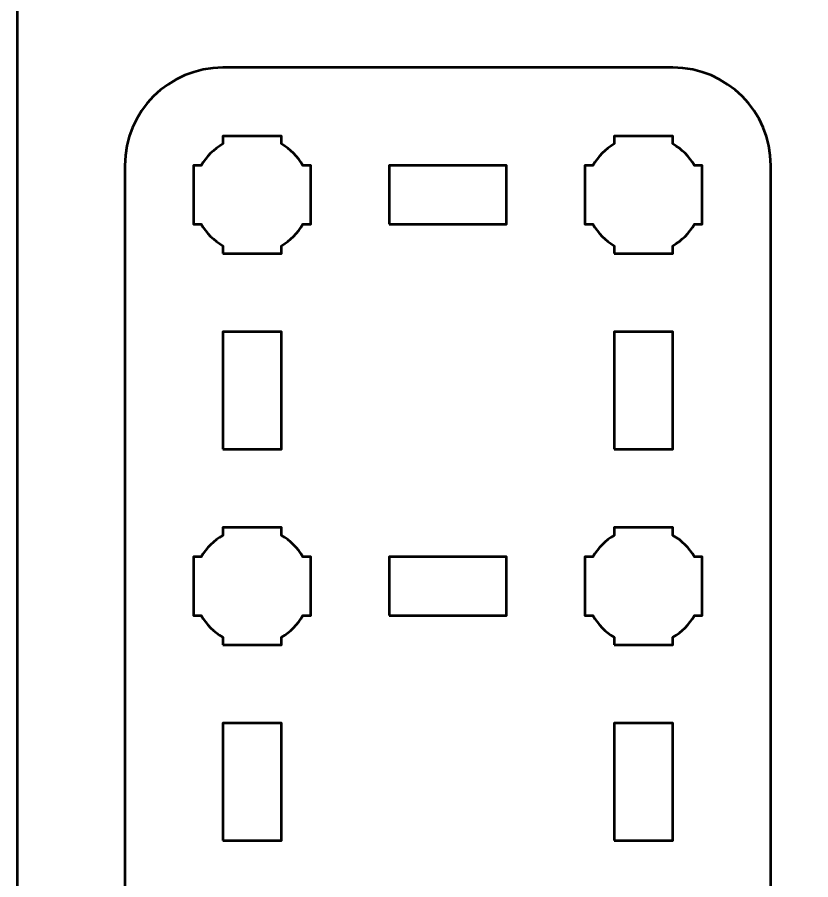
# Model space of a CAD drawing. Header units: centimetres. Extents: x -21 to 0, y -29.7 to 0.
# Drawn here: x -21 to -16.946, y -17.25 to -12.843 of the extents above; entities that cross this region are included whole.
import ezdxf

# ---------------------------------------------------------------- set-up
doc = ezdxf.new("R2010")
doc.units = ezdxf.units.CM
doc.header["$MEASUREMENT"] = 0
doc.layers.add('Layer 1', color=7, linetype='Continuous')

msp = doc.modelspace()

# ---------------------------------------------------------------- linework, layer by layer
at = {"layer": 'Layer 1', "color": 1, "lineweight": 53}
msp.add_open_spline([(-21.00003, -29.19995), (-21.00003, -29.19995), (-21.00003, -8.29992), (-21.00003, -8.29992), (-21.00003, -8.29992), (-21.00003, -8.21709), (-20.93286, -8.14992), (-20.85003, -8.14992), (-20.85003, -8.14992), (-20.7672, -8.14992), (-20.70003, -8.08275), (-20.70003, -7.99992), (-20.70003, -7.99992), (-20.70003, -7.91709), (-20.7672, -7.84992), (-20.85003, -7.84992), (-20.85003, -7.84992), (-20.93286, -7.84992), (-21.00003, -7.78275), (-21.00003, -7.69992), (-21.00003, -7.69992), (-21.00003, -7.61709), (-20.93286, -7.54992), (-20.85003, -7.54992), (-20.85003, -7.54992), (-20.7672, -7.54992), (-20.70003, -7.48275), (-20.70003, -7.39992), (-20.70003, -7.39992), (-20.70003, -7.31709), (-20.7672, -7.24992), (-20.85003, -7.24992), (-20.85003, -7.24992), (-20.93286, -7.24992), (-21.00003, -7.18275), (-21.00003, -7.09992), (-21.00003, -7.09992), (-21.00003, -7.01709), (-20.93286, -6.94992), (-20.85003, -6.94992), (-20.85003, -6.94992), (-20.7672, -6.94992), (-20.70003, -6.88275), (-20.70003, -6.79992), (-20.70003, -6.79992), (-20.70003, -6.71709), (-20.7672, -6.64992), (-20.85003, -6.64992), (-20.85003, -6.64992), (-20.93286, -6.64992), (-21.00003, -6.58275), (-21.00003, -6.49992), (-21.00003, -6.49992), (-21.00003, -6.41709), (-20.93286, -6.34992), (-20.85003, -6.34992), (-20.85003, -6.34992), (-20.7672, -6.34992), (-20.70003, -6.28275), (-20.70003, -6.19992), (-20.70003, -6.19992), (-20.70003, -6.11709), (-20.7672, -6.04992), (-20.85003, -6.04992), (-20.85003, -6.04992), (-20.93286, -6.04992), (-21.00003, -5.98275), (-21.00003, -5.89992), (-21.00003, -5.89992), (-21.00003, -5.81709), (-20.93286, -5.74992), (-20.85003, -5.74992), (-20.85003, -5.74992), (-20.7672, -5.74992), (-20.70003, -5.68275), (-20.70003, -5.59992), (-20.70003, -5.59992), (-20.70003, -5.51709), (-20.7672, -5.44992), (-20.85003, -5.44992), (-20.85003, -5.44992), (-20.93286, -5.44992), (-21.00003, -5.38275), (-21.00003, -5.29992), (-21.00003, -5.29992), (-21.00003, -5.21709), (-20.93286, -5.14992), (-20.85003, -5.14992), (-20.85003, -5.14992), (-20.7672, -5.14992), (-20.70003, -5.08275), (-20.70003, -4.99992), (-20.70003, -4.99992), (-20.70003, -4.91709), (-20.7672, -4.84992), (-20.85003, -4.84992), (-20.85003, -4.84992), (-20.93286, -4.84992), (-21.00003, -4.78275), (-21.00003, -4.69992), (-21.00003, -4.69992), (-21.00003, -4.61709), (-20.93286, -4.54992), (-20.85003, -4.54992), (-20.85003, -4.54992), (-20.7672, -4.54992), (-20.70003, -4.48275), (-20.70003, -4.39992), (-20.70003, -4.39992), (-20.70003, -4.31709), (-20.7672, -4.24992), (-20.85003, -4.24992), (-20.85003, -4.24992), (-20.93286, -4.24992), (-21.00003, -4.18275), (-21.00003, -4.09992), (-21.00003, -4.09992), (-21.00003, -4.01709), (-20.93286, -3.94992), (-20.85003, -3.94992), (-20.85003, -3.94992), (-20.7672, -3.94992), (-20.70003, -3.88275), (-20.70003, -3.79992), (-20.70003, -3.79992), (-20.70003, -3.71709), (-20.7672, -3.64992), (-20.85003, -3.64992), (-20.85003, -3.64992), (-20.93286, -3.64992), (-21.00003, -3.58275), (-21.00003, -3.49992), (-21.00003, -3.49992), (-21.00003, -3.41709), (-20.93286, -3.34992), (-20.85003, -3.34992), (-20.85003, -3.34992), (-20.7672, -3.34992), (-20.70003, -3.28275), (-20.70003, -3.19992), (-20.70003, -3.19992), (-20.70003, -3.11709), (-20.7672, -3.04992), (-20.85003, -3.04992), (-20.85003, -3.04992), (-20.93286, -3.04992), (-21.00003, -2.98275), (-21.00003, -2.89992), (-21.00003, -2.89992), (-21.00003, -2.81709), (-20.93286, -2.74992), (-20.85003, -2.74992), (-20.85003, -2.74992), (-20.7672, -2.74992), (-20.70003, -2.68275), (-20.70003, -2.59992), (-20.70003, -2.59992), (-20.70003, -2.51709), (-20.7672, -2.44992), (-20.85003, -2.44992), (-20.85003, -2.44992), (-20.93286, -2.44992), (-21.00003, -2.38275), (-21.00003, -2.29992), (-21.00003, -2.29992), (-21.00003, -2.21709), (-20.93286, -2.14992), (-20.85003, -2.14992), (-20.85003, -2.14992), (-20.7672, -2.14992), (-20.70003, -2.08275), (-20.70003, -1.99992), (-20.70003, -1.99992), (-20.70003, -1.91709), (-20.7672, -1.84992), (-20.85003, -1.84992), (-20.85003, -1.84992), (-20.93286, -1.84992), (-21.00003, -1.78275), (-21.00003, -1.69992), (-21.00003, -1.69992), (-21.00003, -1.61709), (-20.93286, -1.54992), (-20.85003, -1.54992), (-20.85003, -1.54992), (-20.7672, -1.54992), (-20.70003, -1.48275), (-20.70003, -1.39992), (-20.70003, -1.39992), (-20.70003, -1.31709), (-20.7672, -1.24992), (-20.85003, -1.24992), (-20.85003, -1.24992), (-20.93286, -1.24992), (-21.00003, -1.18275), (-21.00003, -1.09992), (-21.00003, -1.09992), (-21.00003, -1.09992), (-21.00003, -0.49992), (-21.00003, -0.49992), (-21.00003, -0.49992), (-21.00003, -0.22295), (-20.77694, 0.00004), (-20.49994, 0.00004), (-20.49994, 0.00004), (-20.49994, 0.00004), (-0.50008, 0.00004), (-0.50008, 0.00004), (-0.50008, 0.00004), (-0.22294, 0.00004), (0.00002, -0.22295), (0.00002, -0.49992), (0.00002, -0.49992), (0.00002, -0.49992), (0.00002, -29.19995), (0.00002, -29.19995), (0.00002, -29.19995), (0.00002, -29.47695), (-0.22294, -29.70004), (-0.50008, -29.70004), (-0.50008, -29.70004), (-0.50008, -29.70004), (-20.49994, -29.70004), (-20.49994, -29.70004), (-20.49994, -29.70004), (-20.77694, -29.70004), (-21.00003, -29.47695), (-21.00003, -29.19995)], degree=3, knots=[0, 0, 0, 0, 0.0175439, 0.0175439, 0.0175439, 0.0175439, 0.0350877, 0.0350877, 0.0350877, 0.0350877, 0.0526316, 0.0526316, 0.0526316, 0.0526316, 0.0701754, 0.0701754, 0.0701754, 0.0701754, 0.0877193, 0.0877193, 0.0877193, 0.0877193, 0.1052632, 0.1052632, 0.1052632, 0.1052632, 0.122807, 0.122807, 0.122807, 0.122807, 0.1403509, 0.1403509, 0.1403509, 0.1403509, 0.1578947, 0.1578947, 0.1578947, 0.1578947, 0.1754386, 0.1754386, 0.1754386, 0.1754386, 0.1929825, 0.1929825, 0.1929825, 0.1929825, 0.2105263, 0.2105263, 0.2105263, 0.2105263, 0.2280702, 0.2280702, 0.2280702, 0.2280702, 0.245614, 0.245614, 0.245614, 0.245614, 0.2631579, 0.2631579, 0.2631579, 0.2631579, 0.2807018, 0.2807018, 0.2807018, 0.2807018, 0.2982456, 0.2982456, 0.2982456, 0.2982456, 0.3157895, 0.3157895, 0.3157895, 0.3157895, 0.3333333, 0.3333333, 0.3333333, 0.3333333, 0.3508772, 0.3508772, 0.3508772, 0.3508772, 0.3684211, 0.3684211, 0.3684211, 0.3684211, 0.3859649, 0.3859649, 0.3859649, 0.3859649, 0.4035088, 0.4035088, 0.4035088, 0.4035088, 0.4210526, 0.4210526, 0.4210526, 0.4210526, 0.4385965, 0.4385965, 0.4385965, 0.4385965, 0.4561404, 0.4561404, 0.4561404, 0.4561404, 0.4736842, 0.4736842, 0.4736842, 0.4736842, 0.4912281, 0.4912281, 0.4912281, 0.4912281, 0.5087719, 0.5087719, 0.5087719, 0.5087719, 0.5263158, 0.5263158, 0.5263158, 0.5263158, 0.5438596, 0.5438596, 0.5438596, 0.5438596, 0.5614035, 0.5614035, 0.5614035, 0.5614035, 0.5789474, 0.5789474, 0.5789474, 0.5789474, 0.5964912, 0.5964912, 0.5964912, 0.5964912, 0.6140351, 0.6140351, 0.6140351, 0.6140351, 0.6315789, 0.6315789, 0.6315789, 0.6315789, 0.6491228, 0.6491228, 0.6491228, 0.6491228, 0.6666667, 0.6666667, 0.6666667, 0.6666667, 0.6842105, 0.6842105, 0.6842105, 0.6842105, 0.7017544, 0.7017544, 0.7017544, 0.7017544, 0.7192982, 0.7192982, 0.7192982, 0.7192982, 0.7368421, 0.7368421, 0.7368421, 0.7368421, 0.754386, 0.754386, 0.754386, 0.754386, 0.7719298, 0.7719298, 0.7719298, 0.7719298, 0.7894737, 0.7894737, 0.7894737, 0.7894737, 0.8070175, 0.8070175, 0.8070175, 0.8070175, 0.8245614, 0.8245614, 0.8245614, 0.8245614, 0.8421053, 0.8421053, 0.8421053, 0.8421053, 0.8596491, 0.8596491, 0.8596491, 0.8596491, 0.877193, 0.877193, 0.877193, 0.877193, 0.8947368, 0.8947368, 0.8947368, 0.8947368, 0.9122807, 0.9122807, 0.9122807, 0.9122807, 0.9298246, 0.9298246, 0.9298246, 0.9298246, 0.9473684, 0.9473684, 0.9473684, 0.9473684, 0.9649123, 0.9649123, 0.9649123, 0.9649123, 0.9824561, 0.9824561, 0.9824561, 0.9824561, 1, 1, 1, 1], dxfattribs=at)
at = {"layer": 'Layer 1', "color": 3, "lineweight": 53}
msp.add_open_spline([(-17.65, -28.4), (-17.65, -28.4), (-19.95, -28.4), (-19.95, -28.4), (-19.95, -28.4), (-20.22609, -28.4), (-20.45, -28.17609), (-20.45, -27.9), (-20.45, -27.9), (-20.45, -27.9), (-20.45, -13.6), (-20.45, -13.6), (-20.45, -13.6), (-20.45, -13.32391), (-20.22609, -13.1), (-19.95, -13.1), (-19.95, -13.1), (-19.95, -13.1), (-17.65, -13.1), (-17.65, -13.1), (-17.65, -13.1), (-17.37391, -13.1), (-17.15, -13.32391), (-17.15, -13.6), (-17.15, -13.6), (-17.15, -13.6), (-17.15, -27.9), (-17.15, -27.9), (-17.15, -27.9), (-17.15, -28.17609), (-17.37391, -28.4), (-17.65, -28.4)], degree=3, knots=[0, 0, 0, 0, 0.125, 0.125, 0.125, 0.125, 0.25, 0.25, 0.25, 0.25, 0.375, 0.375, 0.375, 0.375, 0.5, 0.5, 0.5, 0.5, 0.625, 0.625, 0.625, 0.625, 0.75, 0.75, 0.75, 0.75, 0.875, 0.875, 0.875, 0.875, 1, 1, 1, 1], dxfattribs=at)
at = {"layer": 'Layer 1', "lineweight": 53}
for points, knots in [([(-19.95, -14.05), (-19.95, -14.05), (-19.95, -14.00985), (-19.95, -14.00985), (-19.95, -14.00985), (-19.99553, -13.9835), (-20.0335, -13.94553), (-20.05985, -13.9), (-20.05985, -13.9), (-20.05985, -13.9), (-20.1, -13.9), (-20.1, -13.9), (-20.1, -13.9), (-20.1, -13.9), (-20.1, -13.75), (-20.1, -13.75), (-20.1, -13.75), (-20.1, -13.75), (-20.1, -13.6), (-20.1, -13.6), (-20.1, -13.6), (-20.1, -13.6), (-20.05985, -13.6), (-20.05985, -13.6), (-20.05985, -13.6), (-20.0335, -13.55447), (-19.99553, -13.5165), (-19.95, -13.49015), (-19.95, -13.49015), (-19.95, -13.49015), (-19.95, -13.45), (-19.95, -13.45), (-19.95, -13.45), (-19.95, -13.45), (-19.8, -13.45), (-19.8, -13.45), (-19.8, -13.45), (-19.8, -13.45), (-19.65, -13.45), (-19.65, -13.45), (-19.65, -13.45), (-19.65, -13.45), (-19.65, -13.49015), (-19.65, -13.49015), (-19.65, -13.49015), (-19.60447, -13.5165), (-19.5665, -13.55447), (-19.54015, -13.6), (-19.54015, -13.6), (-19.54015, -13.6), (-19.5, -13.6), (-19.5, -13.6), (-19.5, -13.6), (-19.5, -13.6), (-19.5, -13.75), (-19.5, -13.75), (-19.5, -13.75), (-19.5, -13.75), (-19.5, -13.9), (-19.5, -13.9), (-19.5, -13.9), (-19.5, -13.9), (-19.54015, -13.9), (-19.54015, -13.9), (-19.54015, -13.9), (-19.5665, -13.94553), (-19.60447, -13.9835), (-19.65, -14.00985), (-19.65, -14.00985), (-19.65, -14.00985), (-19.65, -14.05), (-19.65, -14.05), (-19.65, -14.05), (-19.65, -14.05), (-19.8, -14.05), (-19.8, -14.05), (-19.8, -14.05), (-19.8, -14.05), (-19.95, -14.05), (-19.95, -14.05)], [0, 0, 0, 0, 0.05, 0.05, 0.05, 0.05, 0.1, 0.1, 0.1, 0.1, 0.15, 0.15, 0.15, 0.15, 0.2, 0.2, 0.2, 0.2, 0.25, 0.25, 0.25, 0.25, 0.3, 0.3, 0.3, 0.3, 0.35, 0.35, 0.35, 0.35, 0.4, 0.4, 0.4, 0.4, 0.45, 0.45, 0.45, 0.45, 0.5, 0.5, 0.5, 0.5, 0.55, 0.55, 0.55, 0.55, 0.6, 0.6, 0.6, 0.6, 0.65, 0.65, 0.65, 0.65, 0.7, 0.7, 0.7, 0.7, 0.75, 0.75, 0.75, 0.75, 0.8, 0.8, 0.8, 0.8, 0.85, 0.85, 0.85, 0.85, 0.9, 0.9, 0.9, 0.9, 0.95, 0.95, 0.95, 0.95, 1, 1, 1, 1]), ([(-17.95, -14.05), (-17.95, -14.05), (-17.95, -14.00985), (-17.95, -14.00985), (-17.95, -14.00985), (-17.99553, -13.9835), (-18.0335, -13.94553), (-18.05985, -13.9), (-18.05985, -13.9), (-18.05985, -13.9), (-18.1, -13.9), (-18.1, -13.9), (-18.1, -13.9), (-18.1, -13.9), (-18.1, -13.75), (-18.1, -13.75), (-18.1, -13.75), (-18.1, -13.75), (-18.1, -13.6), (-18.1, -13.6), (-18.1, -13.6), (-18.1, -13.6), (-18.05985, -13.6), (-18.05985, -13.6), (-18.05985, -13.6), (-18.0335, -13.55447), (-17.99553, -13.5165), (-17.95, -13.49015), (-17.95, -13.49015), (-17.95, -13.49015), (-17.95, -13.45), (-17.95, -13.45), (-17.95, -13.45), (-17.95, -13.45), (-17.8, -13.45), (-17.8, -13.45), (-17.8, -13.45), (-17.8, -13.45), (-17.65, -13.45), (-17.65, -13.45), (-17.65, -13.45), (-17.65, -13.45), (-17.65, -13.49015), (-17.65, -13.49015), (-17.65, -13.49015), (-17.60447, -13.5165), (-17.5665, -13.55447), (-17.54015, -13.6), (-17.54015, -13.6), (-17.54015, -13.6), (-17.5, -13.6), (-17.5, -13.6), (-17.5, -13.6), (-17.5, -13.6), (-17.5, -13.75), (-17.5, -13.75), (-17.5, -13.75), (-17.5, -13.75), (-17.5, -13.9), (-17.5, -13.9), (-17.5, -13.9), (-17.5, -13.9), (-17.54015, -13.9), (-17.54015, -13.9), (-17.54015, -13.9), (-17.5665, -13.94553), (-17.60447, -13.9835), (-17.65, -14.00985), (-17.65, -14.00985), (-17.65, -14.00985), (-17.65, -14.05), (-17.65, -14.05), (-17.65, -14.05), (-17.65, -14.05), (-17.8, -14.05), (-17.8, -14.05), (-17.8, -14.05), (-17.8, -14.05), (-17.95, -14.05), (-17.95, -14.05)], [0, 0, 0, 0, 0.05, 0.05, 0.05, 0.05, 0.1, 0.1, 0.1, 0.1, 0.15, 0.15, 0.15, 0.15, 0.2, 0.2, 0.2, 0.2, 0.25, 0.25, 0.25, 0.25, 0.3, 0.3, 0.3, 0.3, 0.35, 0.35, 0.35, 0.35, 0.4, 0.4, 0.4, 0.4, 0.45, 0.45, 0.45, 0.45, 0.5, 0.5, 0.5, 0.5, 0.55, 0.55, 0.55, 0.55, 0.6, 0.6, 0.6, 0.6, 0.65, 0.65, 0.65, 0.65, 0.7, 0.7, 0.7, 0.7, 0.75, 0.75, 0.75, 0.75, 0.8, 0.8, 0.8, 0.8, 0.85, 0.85, 0.85, 0.85, 0.9, 0.9, 0.9, 0.9, 0.95, 0.95, 0.95, 0.95, 1, 1, 1, 1]), ([(-19.1, -13.9), (-19.1, -13.9), (-19.1, -13.6), (-19.1, -13.6), (-19.1, -13.6), (-19.1, -13.6), (-18.5, -13.6), (-18.5, -13.6), (-18.5, -13.6), (-18.5, -13.6), (-18.5, -13.9), (-18.5, -13.9), (-18.5, -13.9), (-18.5, -13.9), (-19.1, -13.9), (-19.1, -13.9)], [0, 0, 0, 0, 0.25, 0.25, 0.25, 0.25, 0.5, 0.5, 0.5, 0.5, 0.75, 0.75, 0.75, 0.75, 1, 1, 1, 1]), ([(-19.95, -15.05), (-19.95, -15.05), (-19.95, -14.45), (-19.95, -14.45), (-19.95, -14.45), (-19.95, -14.45), (-19.65, -14.45), (-19.65, -14.45), (-19.65, -14.45), (-19.65, -14.45), (-19.65, -15.05), (-19.65, -15.05), (-19.65, -15.05), (-19.65, -15.05), (-19.95, -15.05), (-19.95, -15.05)], [0, 0, 0, 0, 0.25, 0.25, 0.25, 0.25, 0.5, 0.5, 0.5, 0.5, 0.75, 0.75, 0.75, 0.75, 1, 1, 1, 1]), ([(-17.95, -15.05), (-17.95, -15.05), (-17.95, -14.45), (-17.95, -14.45), (-17.95, -14.45), (-17.95, -14.45), (-17.65, -14.45), (-17.65, -14.45), (-17.65, -14.45), (-17.65, -14.45), (-17.65, -15.05), (-17.65, -15.05), (-17.65, -15.05), (-17.65, -15.05), (-17.95, -15.05), (-17.95, -15.05)], [0, 0, 0, 0, 0.25, 0.25, 0.25, 0.25, 0.5, 0.5, 0.5, 0.5, 0.75, 0.75, 0.75, 0.75, 1, 1, 1, 1]), ([(-19.95, -16.05), (-19.95, -16.05), (-19.95, -16.00985), (-19.95, -16.00985), (-19.95, -16.00985), (-19.99553, -15.9835), (-20.0335, -15.94553), (-20.05985, -15.9), (-20.05985, -15.9), (-20.05985, -15.9), (-20.1, -15.9), (-20.1, -15.9), (-20.1, -15.9), (-20.1, -15.9), (-20.1, -15.75), (-20.1, -15.75), (-20.1, -15.75), (-20.1, -15.75), (-20.1, -15.6), (-20.1, -15.6), (-20.1, -15.6), (-20.1, -15.6), (-20.05985, -15.6), (-20.05985, -15.6), (-20.05985, -15.6), (-20.0335, -15.55447), (-19.99553, -15.5165), (-19.95, -15.49015), (-19.95, -15.49015), (-19.95, -15.49015), (-19.95, -15.45), (-19.95, -15.45), (-19.95, -15.45), (-19.95, -15.45), (-19.8, -15.45), (-19.8, -15.45), (-19.8, -15.45), (-19.8, -15.45), (-19.65, -15.45), (-19.65, -15.45), (-19.65, -15.45), (-19.65, -15.45), (-19.65, -15.49015), (-19.65, -15.49015), (-19.65, -15.49015), (-19.60447, -15.5165), (-19.5665, -15.55447), (-19.54015, -15.6), (-19.54015, -15.6), (-19.54015, -15.6), (-19.5, -15.6), (-19.5, -15.6), (-19.5, -15.6), (-19.5, -15.6), (-19.5, -15.75), (-19.5, -15.75), (-19.5, -15.75), (-19.5, -15.75), (-19.5, -15.9), (-19.5, -15.9), (-19.5, -15.9), (-19.5, -15.9), (-19.54015, -15.9), (-19.54015, -15.9), (-19.54015, -15.9), (-19.5665, -15.94553), (-19.60447, -15.9835), (-19.65, -16.00985), (-19.65, -16.00985), (-19.65, -16.00985), (-19.65, -16.05), (-19.65, -16.05), (-19.65, -16.05), (-19.65, -16.05), (-19.8, -16.05), (-19.8, -16.05), (-19.8, -16.05), (-19.8, -16.05), (-19.95, -16.05), (-19.95, -16.05)], [0, 0, 0, 0, 0.05, 0.05, 0.05, 0.05, 0.1, 0.1, 0.1, 0.1, 0.15, 0.15, 0.15, 0.15, 0.2, 0.2, 0.2, 0.2, 0.25, 0.25, 0.25, 0.25, 0.3, 0.3, 0.3, 0.3, 0.35, 0.35, 0.35, 0.35, 0.4, 0.4, 0.4, 0.4, 0.45, 0.45, 0.45, 0.45, 0.5, 0.5, 0.5, 0.5, 0.55, 0.55, 0.55, 0.55, 0.6, 0.6, 0.6, 0.6, 0.65, 0.65, 0.65, 0.65, 0.7, 0.7, 0.7, 0.7, 0.75, 0.75, 0.75, 0.75, 0.8, 0.8, 0.8, 0.8, 0.85, 0.85, 0.85, 0.85, 0.9, 0.9, 0.9, 0.9, 0.95, 0.95, 0.95, 0.95, 1, 1, 1, 1]), ([(-17.95, -16.05), (-17.95, -16.05), (-17.95, -16.00985), (-17.95, -16.00985), (-17.95, -16.00985), (-17.99553, -15.9835), (-18.0335, -15.94553), (-18.05985, -15.9), (-18.05985, -15.9), (-18.05985, -15.9), (-18.1, -15.9), (-18.1, -15.9), (-18.1, -15.9), (-18.1, -15.9), (-18.1, -15.75), (-18.1, -15.75), (-18.1, -15.75), (-18.1, -15.75), (-18.1, -15.6), (-18.1, -15.6), (-18.1, -15.6), (-18.1, -15.6), (-18.05985, -15.6), (-18.05985, -15.6), (-18.05985, -15.6), (-18.0335, -15.55447), (-17.99553, -15.5165), (-17.95, -15.49015), (-17.95, -15.49015), (-17.95, -15.49015), (-17.95, -15.45), (-17.95, -15.45), (-17.95, -15.45), (-17.95, -15.45), (-17.8, -15.45), (-17.8, -15.45), (-17.8, -15.45), (-17.8, -15.45), (-17.65, -15.45), (-17.65, -15.45), (-17.65, -15.45), (-17.65, -15.45), (-17.65, -15.49015), (-17.65, -15.49015), (-17.65, -15.49015), (-17.60447, -15.5165), (-17.5665, -15.55447), (-17.54015, -15.6), (-17.54015, -15.6), (-17.54015, -15.6), (-17.5, -15.6), (-17.5, -15.6), (-17.5, -15.6), (-17.5, -15.6), (-17.5, -15.75), (-17.5, -15.75), (-17.5, -15.75), (-17.5, -15.75), (-17.5, -15.9), (-17.5, -15.9), (-17.5, -15.9), (-17.5, -15.9), (-17.54015, -15.9), (-17.54015, -15.9), (-17.54015, -15.9), (-17.5665, -15.94553), (-17.60447, -15.9835), (-17.65, -16.00985), (-17.65, -16.00985), (-17.65, -16.00985), (-17.65, -16.05), (-17.65, -16.05), (-17.65, -16.05), (-17.65, -16.05), (-17.8, -16.05), (-17.8, -16.05), (-17.8, -16.05), (-17.8, -16.05), (-17.95, -16.05), (-17.95, -16.05)], [0, 0, 0, 0, 0.05, 0.05, 0.05, 0.05, 0.1, 0.1, 0.1, 0.1, 0.15, 0.15, 0.15, 0.15, 0.2, 0.2, 0.2, 0.2, 0.25, 0.25, 0.25, 0.25, 0.3, 0.3, 0.3, 0.3, 0.35, 0.35, 0.35, 0.35, 0.4, 0.4, 0.4, 0.4, 0.45, 0.45, 0.45, 0.45, 0.5, 0.5, 0.5, 0.5, 0.55, 0.55, 0.55, 0.55, 0.6, 0.6, 0.6, 0.6, 0.65, 0.65, 0.65, 0.65, 0.7, 0.7, 0.7, 0.7, 0.75, 0.75, 0.75, 0.75, 0.8, 0.8, 0.8, 0.8, 0.85, 0.85, 0.85, 0.85, 0.9, 0.9, 0.9, 0.9, 0.95, 0.95, 0.95, 0.95, 1, 1, 1, 1]), ([(-19.1, -15.9), (-19.1, -15.9), (-19.1, -15.6), (-19.1, -15.6), (-19.1, -15.6), (-19.1, -15.6), (-18.5, -15.6), (-18.5, -15.6), (-18.5, -15.6), (-18.5, -15.6), (-18.5, -15.9), (-18.5, -15.9), (-18.5, -15.9), (-18.5, -15.9), (-19.1, -15.9), (-19.1, -15.9)], [0, 0, 0, 0, 0.25, 0.25, 0.25, 0.25, 0.5, 0.5, 0.5, 0.5, 0.75, 0.75, 0.75, 0.75, 1, 1, 1, 1]), ([(-19.95, -17.05), (-19.95, -17.05), (-19.95, -16.45), (-19.95, -16.45), (-19.95, -16.45), (-19.95, -16.45), (-19.65, -16.45), (-19.65, -16.45), (-19.65, -16.45), (-19.65, -16.45), (-19.65, -17.05), (-19.65, -17.05), (-19.65, -17.05), (-19.65, -17.05), (-19.95, -17.05), (-19.95, -17.05)], [0, 0, 0, 0, 0.25, 0.25, 0.25, 0.25, 0.5, 0.5, 0.5, 0.5, 0.75, 0.75, 0.75, 0.75, 1, 1, 1, 1]), ([(-17.95, -17.05), (-17.95, -17.05), (-17.95, -16.45), (-17.95, -16.45), (-17.95, -16.45), (-17.95, -16.45), (-17.65, -16.45), (-17.65, -16.45), (-17.65, -16.45), (-17.65, -16.45), (-17.65, -17.05), (-17.65, -17.05), (-17.65, -17.05), (-17.65, -17.05), (-17.95, -17.05), (-17.95, -17.05)], [0, 0, 0, 0, 0.25, 0.25, 0.25, 0.25, 0.5, 0.5, 0.5, 0.5, 0.75, 0.75, 0.75, 0.75, 1, 1, 1, 1])]:
    msp.add_open_spline(points, degree=3, knots=knots, dxfattribs=at)

doc.saveas('drawing.dxf')
